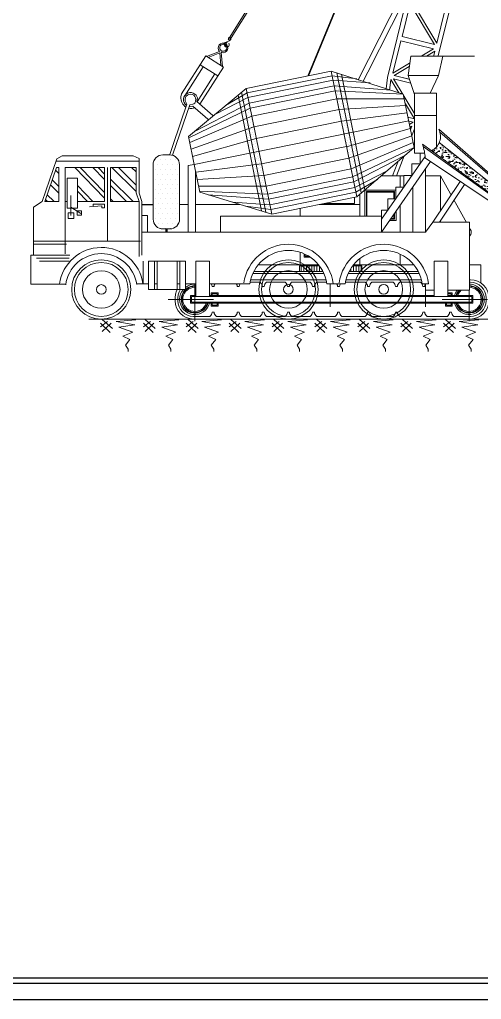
# Model space of a CAD drawing. Header units: millimetres. Extents: x -376071 to 28028791, y -269234 to 29325.
# Drawn here: x 301639 to 310253, y -216477 to -198210 of the extents above; entities that cross this region are included whole.
import ezdxf
from ezdxf.enums import TextEntityAlignment as Align

# ---------------------------------------------------------------- set-up
doc = ezdxf.new("R2010")
doc.units = ezdxf.units.MM
doc.header["$LTSCALE"] = 100
doc.set_wipeout_variables(frame=1)
doc.linetypes.add('CENTER', pattern=[50.8, 31.75, -6.35, 6.35, -6.35])
doc.linetypes.add('CONTINOUS', pattern=[0])
for name, color, linetype, lineweight in [('02. NET BAO', 7, 'CONTINOUS', 13), ('02. Net dam', 7, 'CONTINOUS', 13), ('02. net manh', 8, 'CONTINOUS', 0)]:
    doc.layers.add(name, color=color, linetype=linetype, lineweight=lineweight)
doc.styles.add('Arial 0.8', font='arial_0.ttf', dxfattribs={"width": 0.8, "height": 250})

# ---------------------------------------------------------------- blocks, each defined once
blk = doc.blocks.new('Khung A3 COR3')
at = {"ltscale": 2000}
for points in [[(420, 0), (420, 297), (0, 297), (0, 0)], [(417, 3), (417, 294), (3, 294), (3, 3)], [(365, 4), (365, 293), (4, 293), (4, 4)]]:
    blk.add_lwpolyline(points, close=True, dxfattribs=at)
at = {"style": 'Arial 0.8', "width": 0.8}
blk.add_attdef('TENBANVE_001', (387.9, 33.5), '', height=2.5, dxfattribs=at)
blk.add_attdef('SOHIEU', text='', height=2.5, dxfattribs=at).set_placement((391, 7.25), align=Align.MIDDLE_CENTER)
blk = doc.blocks.new('*U342')
at = {"layer": '02. net manh'}
for p, q in [((-198, 264), (-329, 166)), ((-132, 232), (-296, 75)), ((329, 296), (-37, 262)), ((-37, 262), (309, 199)), ((309, 199), (12, 158)), ((12, 158), (274, 61)), ((274, 61), (88, -8)), ((88, -8), (219, -70)), ((219, -70), (136, -180)), ((136, -180), (184, -256)), ((184, -256), (184, -297))]:
    blk.add_line(p, q, dxfattribs=at)
for points in [[(-148, 59), (-329, 232)], [(-107, 133), (-296, 297)]]:
    blk.add_lwpolyline(points, dxfattribs=at)
blk = doc.blocks.new('*U341')
at = {"color": 0, "linetype": 'ByBlock', "lineweight": -2, "transparency": 16777216}
for p in [(-6400, 0), (-5600, 0), (-4800, 0), (-4000, 0), (-3200, 0), (-2400, 0), (-1600, 0), (-800, 0), (0, 0)]:
    blk.add_blockref('*U342', p, dxfattribs=at)
blk = doc.blocks.new('*U310')
at = {"layer": '02. net manh'}
h = blk.add_hatch(dxfattribs=at)
h.set_pattern_fill('ANSI37', color=256, scale=1.08, style=0)
h.set_pattern_definition([(45, (-20838.07969, -33322.4676), (-0.09545941546, 0.09545941546), []), (135, (-20838.07969, -33322.4676), (-0.09545941546, -0.09545941546), [])])
h.paths.add_polyline_path([(-1730, 2375, 0.413975), (-1716, 2604, -0.167509), (-1817, 2843), (-1817, 2973), (-1846, 2973), (-1872, 2973), (-1872, 2843, 0.166919), (-1769, 2560, -0.37486), (-1816, 2461)])
h.paths.add_polyline_path([(-1816, 2461, -0.325623), (-1912, 2482, 0.383868), (-2090, 2545, -0.345642), (-2000, 2497, 0.646507), (-1730, 2375)])
at = {"lineweight": 0}
for p, q in [((-1988, 3533), (-2105, 3338)), ((-1988, 3533), (-1847, 3533)), ((-1706, 3533), (-1847, 3533)), ((-1706, 3533), (-1588, 3338)), ((-2105, 3338), (-1935, 2973)), ((-1588, 3338), (-1758, 2973)), ((-1935, 2973), (-1847, 2973)), ((-1758, 2973), (-1847, 2973))]:
    blk.add_line(p, q, dxfattribs=at)
at = {"layer": '02. NET BAO'}
for p, q in [((-1872, 2843), (-1872, 2973)), ((-1817, 2843), (-1817, 2973))]:
    blk.add_line(p, q, dxfattribs=at)
for centre, radius, start, end in [((-1408, 2851), 464, 181.0451, 218.9506), ((-1421, 2869), 397, 183.8282, 221.6445), ((-2036, 2414), 142, 28.7217, 112.7224), ((-2076, 2463), 82.6, 23.8169, 100.0862), ((-1838, 2497), 162, 180, 42.0247), ((-1849, 2537), 83.1, 221.3405, 15.6823)]:
    blk.add_arc(centre, radius, start, end, dxfattribs=at)
at = {"layer": '02. Net dam'}
for p, q in [((-918, 14532), (-1043, 14872)), ((-1339, 14596), (-1018, 12169)), ((-129, 12389), (-898, 14478)), ((1694, 5005), (-129, 12389)), ((-1018, 12169), (805, 4786)), ((5459, 5451), (5093, 5219)), ((5459, 5451), (5959, 4662)), ((5093, 5219), (5579, 4452)), ((1933, 2963), (1694, 5005)), ((805, 4786), (1506, 2963)), ((-25, 1862), (591, 2963)), ((591, 2963), (591, 1639)), ((1427, 2963), (591, 2963)), ((2263, 2374), (4741, 2374)), ((72, 1639), (-9, 1718)), ((1427, 1639), (72, 1639)), ((72, 1639), (72, 1121)), ((72, 1121), (-246, 1121)), ((-246, 1121), (-246, 747)), ((72, 1121), (1427, 1121)), ((-408, 379), (-408, 436)), ((-354, 379), (-354, 436))]:
    blk.add_line(p, q, dxfattribs=at)
at = {"layer": '02. Net dam', "linetype": 'Continuous'}
for p, q in [((-696, 14891), (4963, 5768)), ((-667, 14909), (4992, 5786)), ((-1365, 14792), (-1361, 14761)), ((-29, 815), (5713, 815)), ((6092, 436), (6092, 379)), ((-29, 0), (5713, 0))]:
    blk.add_line(p, q, dxfattribs=at)
at = {"layer": '02. Net dam'}
for points in [[(-898, 14478), (-803, 14864), (-738, 14875, 1.984807), (-874, 15006), (-1369, 15283), (-1386, 15347, 2.924165), (-1501, 15072), (-1339, 14596)], [(4988, 5790), (4989, 5803, 1.378328), (4941, 5791, 0.14046), (4974, 5761, 0.052226), (5038, 5737, -1.710555), (4974, 5671, -0.246655), (4982, 5711, 5.092194)], [(5855, 4425, 1.05359), (5684, 4658, 0.347153), (5634, 4550), (5642, 4506), (3615, 2734)], [(6558, 2374), (5847, 4449), (5884, 4517, 1.354461), (5670, 4510, 0.365923), (5724, 4449), (5787, 4435), (6501, 2374)], [(5959, 4662), (5974, 4601, -0.271297), (5868, 4386, 1.947893)], [(3725, 2675), (5723, 4410), (5789, 4402, 0.016649), (5798, 4403)], [(5680, 4373, 0.139571), (5811, 4366)]]:
    blk.add_lwpolyline(points, format="xyb", dxfattribs=at)
for points in [[(-1511, 15501), (-705, 15095)], [(3419, 2751), (1422, 6685), (1287, 6652)], [(3314, 2718), (1365, 6559), (1313, 6547)], [(4741, 2374), (6259, 2374), (6259, 1121), (4741, 1121)], [(4741, 1121), (4741, 1121), (2263, 1121)]]:
    blk.add_lwpolyline(points, dxfattribs=at)
at = {"layer": '02. Net dam', "linetype": 'Continuous'}
for points in [[(-1864, 15284), (-1864, 3533), (-1829, 3533), (-1831, 15284)], [(5698, 815), (5253, 984), (1803, 984), (484, 984), (-29, 815)]]:
    blk.add_lwpolyline(points, dxfattribs=at)
at = {"layer": '02. Net dam', "linetype": 'Continuous', "const_width": 32.5}
blk.add_lwpolyline([(4370, 2529), (-728, 14877)], dxfattribs=at)
at = {"layer": '02. Net dam'}
for points in [[(2263, 1121), (2263, 2963), (1427, 2963), (1427, 1121)], [(2374, 2529), (4715, 2529), (4715, 2392), (2374, 2392)], [(6877, 2374), (6877, 1121), (6272, 1121), (6272, 2374)], [(7021, 2374), (7021, 1121), (6902, 1121), (6902, 2374)]]:
    blk.add_lwpolyline(points, close=True, dxfattribs=at)
for centre, radius, start, end in [((-1204, 14832), 166, 13.868, 193.868), ((3484, 2360), 397, 25.1787, 154.8213), ((63, 1799), 108, 144.607, 228.4874)]:
    blk.add_arc(centre, radius, start, end, dxfattribs=at)
at = {"layer": '02. Net dam', "linetype": 'Continuous'}
for centre, start, end in [((-29, 436), 90, 180), ((5713, 436), 0, 90), ((-29, 379), 180, 270), ((5713, 379), 270, 0)]:
    blk.add_arc(centre, 379, start, end, dxfattribs=at)
at = {"layer": '02. net manh'}
for p, q in [((-865, 14165), (-1111, 14847)), ((-1293, 14802), (-1193, 14079)), ((-1193, 14079), (-990, 13957)), ((-1183, 14009), (-1142, 13707)), ((-1183, 14009), (-1019, 13910)), ((-990, 13957), (-865, 14165)), ((-841, 14099), (-943, 13929)), ((-707, 13728), (-841, 14099)), ((-1019, 13910), (-1142, 13707)), ((-1130, 13620), (-972, 13882)), ((-972, 13882), (-714, 13726)), ((-943, 13929), (-733, 13802)), ((-707, 13728), (-1130, 13623)), ((-1130, 13623), (-1130, 13620)), ((-684, 13665), (-1121, 13557)), ((-684, 13665), (-1054, 13051)), ((-1121, 13557), (-1054, 13051)), ((-1043, 12964), (-659, 13599)), ((-477, 13104), (-659, 13599)), ((-477, 13104), (-1043, 12964)), ((-447, 13042), (-1040, 12896)), ((-209, 12393), (-447, 13042)), ((-1040, 12896), (-209, 12393)), ((-1031, 12826), (-256, 12358)), ((-1031, 12826), (-950, 12211)), ((-256, 12358), (-929, 12191)), ((-234, 12269), (-907, 12102)), ((-256, 12358), (-891, 12201)), ((-234, 12269), (-741, 11429)), ((-694, 11401), (-187, 12240)), ((-21, 11567), (-187, 12240)), ((-741, 11429), (-907, 12102)), ((-21, 11567), (-694, 11401)), ((1, 11478), (-672, 11312)), ((168, 10805), (1, 11478)), ((-700, 11265), (139, 10758)), ((-534, 10591), (-700, 11265)), ((-672, 11312), (168, 10805)), ((139, 10758), (-534, 10591)), ((161, 10669), (-512, 10503)), ((161, 10669), (-346, 9829)), ((-299, 9801), (208, 10640)), ((374, 9967), (208, 10640)), ((-346, 9829), (-512, 10503)), ((374, 9967), (-299, 9801)), ((396, 9878), (-277, 9712)), ((563, 9205), (396, 9878)), ((-305, 9665), (534, 9158)), ((-139, 8992), (-305, 9665)), ((-277, 9712), (563, 9205)), ((534, 9158), (-139, 8992)), ((622, 8965), (-52, 8799)), ((788, 8292), (622, 8965)), ((-80, 8752), (760, 8245)), ((86, 8079), (-80, 8752)), ((-52, 8799), (788, 8292)), ((760, 8245), (86, 8079)), ((782, 8156), (108, 7990)), ((782, 8156), (274, 7316)), ((321, 7288), (829, 8128)), ((995, 7454), (829, 8128)), ((274, 7316), (108, 7990)), ((995, 7454), (321, 7288)), ((1017, 7365), (343, 7199)), ((1183, 6692), (1017, 7365)), ((481, 6479), (315, 7152)), ((315, 7152), (1155, 6645)), ((343, 7199), (1183, 6692)), ((1155, 6645), (481, 6479)), ((1176, 6556), (503, 6390)), ((1176, 6556), (669, 5717)), ((716, 5688), (1224, 6528)), ((1390, 5854), (1224, 6528)), ((669, 5717), (503, 6390)), ((1390, 5854), (716, 5688)), ((1412, 5765), (738, 5599)), ((1578, 5092), (1412, 5765)), ((5017, 5743), (5043, 5703)), ((710, 5552), (1550, 5045)), ((876, 4879), (710, 5552)), ((738, 5599), (1578, 5092)), ((5575, 5268), (5209, 5036)), ((5273, 5076), (5637, 4502)), ((5511, 5227), (5895, 4622)), ((1550, 5045), (876, 4879)), ((1567, 4974), (877, 4804)), ((1550, 5045), (914, 4888)), ((1567, 4974), (1105, 4209)), ((1130, 4144), (1625, 4963)), ((1625, 4963), (1704, 4286)), ((877, 4804), (1105, 4209)), ((1704, 4286), (1130, 4144)), ((1713, 4213), (1157, 4075)), ((1157, 4075), (1773, 3703)), ((1713, 4213), (1773, 3703)), ((1189, 3992), (1366, 3532)), ((1781, 3634), (1189, 3992)), ((1781, 3634), (1366, 3532)), ((1789, 3561), (1392, 3463)), ((1392, 3463), (1585, 2963)), ((1789, 3561), (1859, 2963)), ((1427, 1121), (1427, 2963)), ((3502, 2374), (3502, 1121)), ((3143, 1733), (3143, 1301)), ((3165, 1733), (3165, 1301)), ((3143, 1301), (3032, 1301))]:
    blk.add_line(p, q, dxfattribs=at)
at = {"layer": '02. net manh', "linetype": 'Continuous'}
for p, q in [((2240, 1104), (2240, 984)), ((2288, 1104), (2288, 984)), ((2342, 1104), (2342, 984)), ((2396, 1104), (2396, 984)), ((2450, 1104), (2450, 984)), ((2504, 1104), (2504, 984)), ((2558, 1104), (2558, 984)), ((2612, 1104), (2612, 984)), ((2666, 1104), (2666, 984)), ((2720, 1104), (2720, 984)), ((2775, 1104), (2775, 984)), ((2829, 1104), (2829, 984)), ((2883, 1104), (2883, 984)), ((2937, 1104), (2937, 984)), ((2991, 1104), (2991, 984)), ((3045, 1104), (3045, 984)), ((3100, 1104), (3100, 984)), ((3154, 1104), (3154, 984)), ((3208, 1104), (3208, 984)), ((3262, 1104), (3262, 984)), ((3316, 1104), (3316, 984)), ((3371, 1104), (3371, 984)), ((3425, 1104), (3425, 984)), ((3479, 1104), (3479, 984)), ((-29, 761), (316, 761)), ((363, 676), (404, 676)), ((451, 761), (871, 761)), ((918, 676), (959, 676)), ((1006, 761), (1438, 761)), ((1485, 676), (1526, 676)), ((1573, 761), (2016, 761)), ((2063, 676), (2104, 676)), ((2151, 761), (2639, 761)), ((2686, 676), (2727, 676)), ((2774, 761), (3159, 761)), ((3206, 676), (3247, 676)), ((3294, 761), (3678, 761)), ((3725, 676), (3766, 676)), ((3813, 761), (4198, 761)), ((4245, 676), (4286, 676)), ((4333, 761), (4717, 761)), ((4764, 676), (4806, 676)), ((4853, 761), (5237, 761)), ((5284, 676), (5325, 676)), ((5372, 761), (5713, 761)), ((-77, 329), (-77, 488)), ((-77, 488), (5774, 488)), ((-55, 351), (-55, 467)), ((-55, 467), (5752, 467)), ((5752, 467), (5752, 351)), ((5774, 488), (5774, 329)), ((6038, 436), (6038, 379)), ((5774, 329), (-77, 329)), ((5752, 351), (-55, 351)), ((316, 54), (-29, 54)), ((404, 139), (363, 139)), ((871, 54), (451, 54)), ((959, 139), (918, 139)), ((1438, 54), (1006, 54)), ((1526, 139), (1485, 139)), ((2016, 54), (1573, 54)), ((2104, 139), (2063, 139)), ((2639, 54), (2151, 54)), ((2727, 139), (2686, 139)), ((3159, 54), (2774, 54)), ((3247, 139), (3206, 139)), ((3678, 54), (3294, 54)), ((3766, 139), (3725, 139)), ((4198, 54), (3813, 54)), ((4286, 139), (4245, 139)), ((4717, 54), (4333, 54)), ((4806, 139), (4764, 139)), ((5237, 54), (4853, 54)), ((5325, 139), (5284, 139)), ((5713, 54), (5372, 54))]:
    blk.add_line(p, q, dxfattribs=at)
at = {"layer": '02. net manh', "linetype": 'CENTER'}
for p, q in [((0, -46), (0, 821)), ((5684, -46), (5684, 821)), ((555, 407), (-384, 407)), ((6240, 407), (5300, 407))]:
    blk.add_line(p, q, dxfattribs=at)
at = {"layer": '02. net manh'}
for points in [[(-918, 14532), (-830, 14893), (-744, 14907, 3.455735), (-827, 14942), (-1397, 15261), (-1417, 15338, 3.452721), (-1484, 15123), (-1361, 14761)], [(5138, 5520, 0.058144), (5124, 5518, -7.300134), (5171, 5545), (5171, 5545)], [(5440, 5439), (5173, 5545, 0.003182), (5171, 5545, 0.003182)]]:
    blk.add_lwpolyline(points, format="xyb", dxfattribs=at)
for points in [[(-1417, 15418), (-792, 15103)], [(5138, 5520), (5111, 5230)], [(5168, 5513), (5144, 5251)], [(5407, 5418), (5168, 5513)], [(3143, 1301), (2909, 1301), (2909, 1733), (3143, 1733)], [(3143, 1687), (2909, 1687)], [(3143, 1644), (2909, 1644)], [(3399, 1733), (3399, 1301), (3165, 1301)], [(3165, 1733), (3399, 1733)], [(3165, 1687), (3399, 1687)], [(3165, 1644), (3399, 1644)], [(3143, 1582), (2909, 1582)], [(3143, 1538), (2909, 1538)], [(3143, 1538), (2909, 1538)], [(3143, 1473), (2909, 1473)], [(3165, 1582), (3399, 1582)], [(3165, 1538), (3399, 1538)], [(3165, 1538), (3399, 1538)], [(3165, 1473), (3399, 1473)], [(3143, 1408), (2909, 1408)], [(3143, 1343), (2909, 1343)], [(3165, 1408), (3399, 1408)], [(3165, 1343), (3399, 1343)]]:
    blk.add_lwpolyline(points, dxfattribs=at)
blk.add_lwpolyline([(5141, 5551, 0.067494), (5116, 5548, -9.957373), (5142, 5561), (5141, 5551)], format="xyb", close=True, dxfattribs=at)
for points in [[(2162, 2672), (2162, 2039), (1513, 2039), (1513, 2672)], [(2129, 2640), (2129, 2071), (1546, 2071), (1546, 2640)], [(2118, 2629), (2118, 2082), (1557, 2082), (1557, 2629)], [(6866, 2363), (6866, 1131), (6283, 1131), (6283, 2363)], [(3421, 1755), (3421, 1280), (2888, 1280), (2888, 1755)]]:
    blk.add_lwpolyline(points, close=True, dxfattribs=at)
at = {"layer": '02. net manh', "linetype": 'Continuous'}
blk.add_lwpolyline([(3514, 984), (3514, 1104), (2222, 1104), (2222, 984)], close=True, dxfattribs=at)
for points in [[(5576, 815), (5245, 941), (491, 941), (110, 815)], [(348, 488), (348, 543), (490, 543)], [(370, 488), (370, 521), (468, 521)], [(468, 521), (468, 488)], [(490, 543), (490, 488)], [(5203, 488), (5203, 543), (5344, 543)], [(5224, 488), (5224, 521), (5322, 521)], [(5322, 521), (5322, 488)], [(5344, 543), (5344, 488)], [(490, 329), (490, 268), (348, 268), (348, 329)], [(468, 329), (468, 290), (370, 290), (370, 329)], [(5344, 329), (5344, 268), (5203, 268), (5203, 329)], [(5322, 329), (5322, 290), (5224, 290), (5224, 329)]]:
    blk.add_lwpolyline(points, dxfattribs=at)
for points in [[(451, 761), (871, 761, -0.419526)], [(1006, 761), (1438, 761, -0.419214)], [(1573, 761), (2016, 761, -0.418909)], [(2151, 761), (2639, 761, -0.418597)], [(2774, 761), (3159, 761, -0.418352)]]:
    blk.add_lwpolyline(points, format="xyb", dxfattribs=at)
at = {"layer": '02. net manh'}
for centre, radius in [((-1621, 15284), 92.9), ((-1204, 14832), 92.9), ((-1847, 3335), 144), ((-1847, 3335), 70.9)]:
    blk.add_circle(centre, radius, dxfattribs=at)
at = {"layer": '02. net manh', "linetype": 'Continuous'}
for centre, radius, start, end in [((-29, 436), 325, 90, 180), ((0, 407), 315, 14.8758, 345.573), ((0, 407), 283, 16.6335, 343.8711), ((0, 407), 272, 16.6335, 343.8711), ((0, 407), 250, 18.8714, 341.7058), ((260, 674), 103, 1.2004, 57.0879), ((507, 674), 103, 122.9121, 178.7996), ((815, 674), 103, 1.2004, 57.0879), ((1063, 674), 103, 122.9121, 178.7996), ((1382, 674), 103, 1.2004, 57.0879), ((1629, 674), 103, 122.9121, 178.7996), ((1959, 674), 103, 1.2004, 57.0879), ((2207, 674), 103, 122.9121, 178.7996), ((2583, 674), 103, 1.2004, 57.0879), ((2830, 674), 103, 122.9121, 178.7996), ((3102, 674), 103, 1.2004, 57.0879), ((3350, 674), 103, 122.9121, 178.7996), ((3622, 674), 103, 1.2004, 57.0879), ((3870, 674), 103, 122.9121, 178.7996), ((4142, 674), 103, 1.2004, 57.0879), ((4389, 674), 103, 122.9121, 178.7996), ((4661, 674), 103, 1.2004, 57.0879), ((4909, 674), 103, 122.9121, 178.7996), ((5181, 674), 103, 1.2004, 57.0879), ((5428, 674), 103, 122.9121, 178.7996), ((5684, 407), 315, 194.427, 165.1242), ((5684, 407), 283, 196.1289, 163.3665), ((5684, 407), 272, 196.1289, 163.3665), ((5684, 407), 250, 198.2942, 161.1286), ((5713, 436), 325, 0, 90), ((-29, 379), 325, 180, 270), ((5713, 379), 325, 270, 0), ((260, 141), 103, 302.9121, 358.7996), ((507, 141), 103, 181.2004, 237.0879), ((815, 141), 103, 302.9121, 358.7996), ((1063, 141), 103, 181.2004, 237.0879), ((1382, 141), 103, 302.9121, 358.7996), ((1629, 141), 103, 181.2004, 237.0879), ((1959, 141), 103, 302.9121, 358.7996), ((2207, 141), 103, 181.2004, 237.0879), ((2583, 141), 103, 302.9121, 358.7996), ((2830, 141), 103, 181.2004, 237.0879), ((3102, 141), 103, 302.9121, 358.7996), ((3350, 141), 103, 181.2004, 237.0879), ((3622, 141), 103, 302.9121, 358.7996), ((3870, 141), 103, 181.2004, 237.0879), ((4142, 141), 103, 302.9121, 358.7996), ((4389, 141), 103, 181.2004, 237.0879), ((4661, 141), 103, 302.9121, 358.7996), ((4909, 141), 103, 181.2004, 237.0879), ((5181, 141), 103, 302.9121, 358.7996), ((5428, 141), 103, 181.2004, 237.0879)]:
    blk.add_arc(centre, radius, start, end, dxfattribs=at)
blk = doc.blocks.new('*X59')
at = {"color": 0}
for p, q in [((409.46, 333.1), (412.31, 335.94)), ((409.46, 332.04), (413.37, 335.94)), ((409.46, 335.22), (410.19, 335.94)), ((421.94, 334.96), (422.48, 335.51)), ((410.02, 330.47), (413.61, 334.06)), ((421.94, 332.84), (423.02, 333.92)), ((411.08, 330.47), (413.61, 333)), ((421.94, 331.78), (423.29, 333.13)), ((413.2, 330.47), (413.61, 330.88)), ((422.74, 330.47), (423.82, 331.54)), ((423.81, 330.47), (424.09, 330.75))]:
    blk.add_line(p, q, dxfattribs=at)
blk = doc.blocks.new('*X62')
at = {"color": 0}
for p, q in [((528.375, 224.25), (528.375, 224.25)), ((528.75, 225), (528.75, 225)), ((529.125, 224.25), (529.125, 224.25)), ((529.5, 225), (529.5, 225)), ((529.875, 224.25), (529.875, 224.25)), ((530.25, 225), (530.25, 225)), ((530.625, 224.25), (530.625, 224.25)), ((531.375, 224.25), (531.375, 224.25)), ((528, 223.5), (528, 223.5)), ((528.375, 222.75), (528.375, 222.75)), ((528.75, 223.5), (528.75, 223.5)), ((529.125, 222.75), (529.125, 222.75)), ((529.5, 223.5), (529.5, 223.5)), ((529.875, 222.75), (529.875, 222.75)), ((530.25, 223.5), (530.25, 223.5)), ((530.625, 222.75), (530.625, 222.75)), ((531, 223.5), (531, 223.5)), ((531.375, 222.75), (531.375, 222.75)), ((528, 222), (528, 222)), ((528.375, 221.25), (528.375, 221.25)), ((528.75, 222), (528.75, 222)), ((529.125, 221.25), (529.125, 221.25)), ((529.5, 222), (529.5, 222)), ((529.875, 221.25), (529.875, 221.25)), ((530.25, 222), (530.25, 222)), ((530.625, 221.25), (530.625, 221.25)), ((531, 222), (531, 222)), ((531.375, 221.25), (531.375, 221.25)), ((528, 220.5), (528, 220.5)), ((528.375, 219.75), (528.375, 219.75)), ((528.75, 220.5), (528.75, 220.5)), ((529.125, 219.75), (529.125, 219.75)), ((529.5, 220.5), (529.5, 220.5)), ((529.875, 219.75), (529.875, 219.75)), ((530.25, 220.5), (530.25, 220.5)), ((530.625, 219.75), (530.625, 219.75)), ((531, 220.5), (531, 220.5)), ((531.375, 219.75), (531.375, 219.75)), ((528, 219), (528, 219)), ((528.375, 218.25), (528.375, 218.25)), ((528.75, 219), (528.75, 219)), ((529.125, 218.25), (529.125, 218.25)), ((529.5, 219), (529.5, 219)), ((529.875, 218.25), (529.875, 218.25)), ((530.25, 219), (530.25, 219)), ((530.625, 218.25), (530.625, 218.25)), ((531, 219), (531, 219)), ((531.375, 218.25), (531.375, 218.25)), ((528, 217.5), (528, 217.5)), ((528.375, 216.75), (528.375, 216.75)), ((528.75, 217.5), (528.75, 217.5)), ((529.125, 216.75), (529.125, 216.75)), ((529.5, 217.5), (529.5, 217.5)), ((529.875, 216.75), (529.875, 216.75)), ((530.25, 217.5), (530.25, 217.5)), ((530.625, 216.75), (530.625, 216.75)), ((531, 217.5), (531, 217.5)), ((531.375, 216.75), (531.375, 216.75)), ((528, 216), (528, 216)), ((528.375, 215.25), (528.375, 215.25)), ((528.75, 216), (528.75, 216)), ((529.125, 215.25), (529.125, 215.25)), ((529.5, 216), (529.5, 216)), ((529.875, 215.25), (529.875, 215.25)), ((530.25, 216), (530.25, 216)), ((530.625, 215.25), (530.625, 215.25)), ((531, 216), (531, 216)), ((531.375, 215.25), (531.375, 215.25)), ((528, 214.5), (528, 214.5)), ((528.75, 214.5), (528.75, 214.5)), ((529.5, 214.5), (529.5, 214.5)), ((530.25, 214.5), (530.25, 214.5)), ((531, 214.5), (531, 214.5))]:
    blk.add_line(p, q, dxfattribs=at)
blk = doc.blocks.new('*X60')
at = {"color": 0}
for p, q in [((542.0625, 228.375), (542.0625, 228.375)), ((542.4375, 228.375), (542.4375, 228.375)), ((542.8125, 228.375), (542.8125, 228.375)), ((543.1875, 228.375), (543.1875, 228.375)), ((541.875, 228), (541.875, 228)), ((541.875, 227.25), (541.875, 227.25)), ((542.0625, 227.625), (542.0625, 227.625)), ((542.0625, 226.875), (542.0625, 226.875)), ((542.25, 228), (542.25, 228)), ((542.25, 227.25), (542.25, 227.25)), ((542.4375, 227.625), (542.4375, 227.625)), ((542.4375, 226.875), (542.4375, 226.875)), ((542.625, 228), (542.625, 228)), ((542.625, 227.25), (542.625, 227.25)), ((542.8125, 227.625), (542.8125, 227.625)), ((542.8125, 226.875), (542.8125, 226.875)), ((543, 228), (543, 228)), ((543, 227.25), (543, 227.25)), ((543.1875, 227.625), (543.1875, 227.625)), ((543.1875, 226.875), (543.1875, 226.875)), ((541.875, 226.5), (541.875, 226.5)), ((541.875, 225.75), (541.875, 225.75)), ((542.0625, 226.125), (542.0625, 226.125)), ((542.0625, 225.375), (542.0625, 225.375)), ((542.25, 226.5), (542.25, 226.5)), ((542.25, 225.75), (542.25, 225.75)), ((542.4375, 226.125), (542.4375, 226.125)), ((542.4375, 225.375), (542.4375, 225.375)), ((542.625, 226.5), (542.625, 226.5)), ((542.625, 225.75), (542.625, 225.75)), ((542.8125, 226.125), (542.8125, 226.125)), ((542.8125, 225.375), (542.8125, 225.375)), ((543, 226.5), (543, 226.5)), ((543, 225.75), (543, 225.75)), ((543.1875, 226.125), (543.1875, 226.125)), ((543.1875, 225.375), (543.1875, 225.375)), ((541.875, 225), (541.875, 225)), ((541.875, 224.25), (541.875, 224.25)), ((542.0625, 224.625), (542.0625, 224.625)), ((542.0625, 223.875), (542.0625, 223.875)), ((542.25, 225), (542.25, 225)), ((542.25, 224.25), (542.25, 224.25)), ((542.4375, 224.625), (542.4375, 224.625)), ((542.4375, 223.875), (542.4375, 223.875)), ((542.625, 225), (542.625, 225)), ((542.625, 224.25), (542.625, 224.25)), ((542.8125, 224.625), (542.8125, 224.625)), ((542.8125, 223.875), (542.8125, 223.875)), ((543, 225), (543, 225)), ((543, 224.25), (543, 224.25)), ((543.1875, 224.625), (543.1875, 224.625)), ((543.1875, 223.875), (543.1875, 223.875)), ((541.875, 223.5), (541.875, 223.5)), ((541.875, 222.75), (541.875, 222.75)), ((542.0625, 223.125), (542.0625, 223.125)), ((542.0625, 222.375), (542.0625, 222.375)), ((542.25, 223.5), (542.25, 223.5)), ((542.25, 222.75), (542.25, 222.75)), ((542.4375, 223.125), (542.4375, 223.125)), ((542.4375, 222.375), (542.4375, 222.375)), ((542.625, 223.5), (542.625, 223.5)), ((542.625, 222.75), (542.625, 222.75)), ((542.8125, 223.125), (542.8125, 223.125)), ((542.8125, 222.375), (542.8125, 222.375)), ((543, 223.5), (543, 223.5)), ((543, 222.75), (543, 222.75)), ((543.1875, 223.125), (543.1875, 223.125)), ((543.1875, 222.375), (543.1875, 222.375)), ((541.875, 222), (541.875, 222)), ((541.875, 221.25), (541.875, 221.25)), ((542.0625, 221.625), (542.0625, 221.625)), ((542.0625, 220.875), (542.0625, 220.875)), ((542.25, 222), (542.25, 222)), ((542.25, 221.25), (542.25, 221.25)), ((542.4375, 221.625), (542.4375, 221.625)), ((542.4375, 220.875), (542.4375, 220.875)), ((542.625, 222), (542.625, 222)), ((542.625, 221.25), (542.625, 221.25)), ((542.8125, 221.625), (542.8125, 221.625)), ((542.8125, 220.875), (542.8125, 220.875)), ((543, 222), (543, 222)), ((543, 221.25), (543, 221.25)), ((543.1875, 221.625), (543.1875, 221.625)), ((543.1875, 220.875), (543.1875, 220.875)), ((541.875, 220.5), (541.875, 220.5)), ((541.875, 219.75), (541.875, 219.75)), ((542.0625, 220.125), (542.0625, 220.125)), ((542.0625, 219.375), (542.0625, 219.375)), ((542.25, 220.5), (542.25, 220.5)), ((542.25, 219.75), (542.25, 219.75)), ((542.4375, 220.125), (542.4375, 220.125)), ((542.4375, 219.375), (542.4375, 219.375)), ((542.625, 220.5), (542.625, 220.5)), ((542.625, 219.75), (542.625, 219.75)), ((542.8125, 220.125), (542.8125, 220.125)), ((542.8125, 219.375), (542.8125, 219.375)), ((543, 220.5), (543, 220.5)), ((543, 219.75), (543, 219.75)), ((543.1875, 220.125), (543.1875, 220.125)), ((543.1875, 219.375), (543.1875, 219.375)), ((541.875, 219), (541.875, 219)), ((541.875, 218.25), (541.875, 218.25)), ((542.0625, 218.625), (542.0625, 218.625)), ((542.0625, 217.875), (542.0625, 217.875)), ((542.25, 219), (542.25, 219)), ((542.25, 218.25), (542.25, 218.25)), ((542.4375, 218.625), (542.4375, 218.625)), ((542.4375, 217.875), (542.4375, 217.875)), ((542.625, 219), (542.625, 219)), ((542.625, 218.25), (542.625, 218.25)), ((542.8125, 218.625), (542.8125, 218.625)), ((542.8125, 217.875), (542.8125, 217.875)), ((543, 219), (543, 219)), ((543, 218.25), (543, 218.25)), ((543.1875, 218.625), (543.1875, 218.625)), ((543.1875, 217.875), (543.1875, 217.875)), ((541.875, 217.5), (541.875, 217.5)), ((541.875, 216.75), (541.875, 216.75)), ((542.0625, 217.125), (542.0625, 217.125)), ((542.0625, 216.375), (542.0625, 216.375)), ((542.25, 217.5), (542.25, 217.5)), ((542.25, 216.75), (542.25, 216.75)), ((542.4375, 217.125), (542.4375, 217.125)), ((542.4375, 216.375), (542.4375, 216.375)), ((542.625, 217.5), (542.625, 217.5)), ((542.625, 216.75), (542.625, 216.75)), ((542.8125, 217.125), (542.8125, 217.125)), ((542.8125, 216.375), (542.8125, 216.375)), ((543, 217.5), (543, 217.5)), ((543, 216.75), (543, 216.75)), ((543.1875, 217.125), (543.1875, 217.125)), ((543.1875, 216.375), (543.1875, 216.375)), ((541.875, 216), (541.875, 216)), ((541.875, 215.25), (541.875, 215.25)), ((542.0625, 215.625), (542.0625, 215.625)), ((542.0625, 214.875), (542.0625, 214.875)), ((542.25, 216), (542.25, 216)), ((542.25, 215.25), (542.25, 215.25)), ((542.4375, 215.625), (542.4375, 215.625)), ((542.4375, 214.875), (542.4375, 214.875)), ((542.625, 216), (542.625, 216)), ((542.625, 215.25), (542.625, 215.25)), ((542.8125, 215.625), (542.8125, 215.625)), ((542.8125, 214.875), (542.8125, 214.875)), ((543, 216), (543, 216)), ((543, 215.25), (543, 215.25)), ((543.1875, 215.625), (543.1875, 215.625)), ((543.1875, 214.875), (543.1875, 214.875)), ((541.875, 214.5), (541.875, 214.5)), ((541.875, 213.75), (541.875, 213.75)), ((542.0625, 214.125), (542.0625, 214.125)), ((542.0625, 213.375), (542.0625, 213.375)), ((542.25, 214.5), (542.25, 214.5)), ((542.25, 213.75), (542.25, 213.75)), ((542.4375, 214.125), (542.4375, 214.125)), ((542.4375, 213.375), (542.4375, 213.375)), ((542.625, 214.5), (542.625, 214.5)), ((542.625, 213.75), (542.625, 213.75)), ((542.8125, 214.125), (542.8125, 214.125)), ((542.8125, 213.375), (542.8125, 213.375)), ((543, 214.5), (543, 214.5)), ((543, 213.75), (543, 213.75)), ((543.1875, 214.125), (543.1875, 214.125)), ((543.1875, 213.375), (543.1875, 213.375)), ((541.875, 213), (541.875, 213)), ((541.875, 212.25), (541.875, 212.25)), ((542.0625, 212.625), (542.0625, 212.625)), ((542.0625, 211.875), (542.0625, 211.875)), ((542.25, 213), (542.25, 213)), ((542.25, 212.25), (542.25, 212.25)), ((542.4375, 212.625), (542.4375, 212.625)), ((542.4375, 211.875), (542.4375, 211.875)), ((542.625, 213), (542.625, 213)), ((542.625, 212.25), (542.625, 212.25)), ((542.8125, 212.625), (542.8125, 212.625)), ((542.8125, 211.875), (542.8125, 211.875)), ((543, 213), (543, 213)), ((543, 212.25), (543, 212.25)), ((543.1875, 212.625), (543.1875, 212.625)), ((543.1875, 211.875), (543.1875, 211.875)), ((541.875, 211.5), (541.875, 211.5)), ((541.875, 210.75), (541.875, 210.75)), ((542.0625, 211.125), (542.0625, 211.125)), ((542.25, 211.5), (542.25, 211.5)), ((542.25, 210.75), (542.25, 210.75)), ((542.4375, 211.125), (542.4375, 211.125)), ((542.625, 211.5), (542.625, 211.5)), ((542.625, 210.75), (542.625, 210.75)), ((542.8125, 211.125), (542.8125, 211.125)), ((543, 211.5), (543, 211.5)), ((543, 210.75), (543, 210.75)), ((543.1875, 211.125), (543.1875, 211.125))]:
    blk.add_line(p, q, dxfattribs=at)
blk = doc.blocks.new('*X61')
at = {"color": 0}
for p, q in [((556.6875, 228.375), (556.6875, 228.375)), ((557.0625, 228.375), (557.0625, 228.375)), ((557.4375, 228.375), (557.4375, 228.375)), ((557.8125, 228.375), (557.8125, 228.375)), ((556.6875, 227.625), (556.6875, 227.625)), ((556.6875, 226.875), (556.6875, 226.875)), ((556.875, 228), (556.875, 228)), ((556.875, 227.25), (556.875, 227.25)), ((557.0625, 227.625), (557.0625, 227.625)), ((557.0625, 226.875), (557.0625, 226.875)), ((557.25, 228), (557.25, 228)), ((557.25, 227.25), (557.25, 227.25)), ((557.4375, 227.625), (557.4375, 227.625)), ((557.4375, 226.875), (557.4375, 226.875)), ((557.625, 228), (557.625, 228)), ((557.625, 227.25), (557.625, 227.25)), ((557.8125, 227.625), (557.8125, 227.625)), ((557.8125, 226.875), (557.8125, 226.875)), ((556.6875, 226.125), (556.6875, 226.125)), ((556.6875, 225.375), (556.6875, 225.375)), ((556.875, 226.5), (556.875, 226.5)), ((556.875, 225.75), (556.875, 225.75)), ((557.0625, 226.125), (557.0625, 226.125)), ((557.0625, 225.375), (557.0625, 225.375)), ((557.25, 226.5), (557.25, 226.5)), ((557.25, 225.75), (557.25, 225.75)), ((557.4375, 226.125), (557.4375, 226.125)), ((557.4375, 225.375), (557.4375, 225.375)), ((557.625, 226.5), (557.625, 226.5)), ((557.625, 225.75), (557.625, 225.75)), ((557.8125, 226.125), (557.8125, 226.125)), ((557.8125, 225.375), (557.8125, 225.375)), ((556.6875, 224.625), (556.6875, 224.625)), ((556.6875, 223.875), (556.6875, 223.875)), ((556.875, 225), (556.875, 225)), ((556.875, 224.25), (556.875, 224.25)), ((557.0625, 224.625), (557.0625, 224.625)), ((557.0625, 223.875), (557.0625, 223.875)), ((557.25, 225), (557.25, 225)), ((557.25, 224.25), (557.25, 224.25)), ((557.4375, 224.625), (557.4375, 224.625)), ((557.4375, 223.875), (557.4375, 223.875)), ((557.625, 225), (557.625, 225)), ((557.625, 224.25), (557.625, 224.25)), ((557.8125, 224.625), (557.8125, 224.625)), ((557.8125, 223.875), (557.8125, 223.875)), ((556.6875, 223.125), (556.6875, 223.125)), ((556.6875, 222.375), (556.6875, 222.375)), ((556.875, 223.5), (556.875, 223.5)), ((556.875, 222.75), (556.875, 222.75)), ((557.0625, 223.125), (557.0625, 223.125)), ((557.0625, 222.375), (557.0625, 222.375)), ((557.25, 223.5), (557.25, 223.5)), ((557.25, 222.75), (557.25, 222.75)), ((557.4375, 223.125), (557.4375, 223.125)), ((557.4375, 222.375), (557.4375, 222.375)), ((557.625, 223.5), (557.625, 223.5)), ((557.625, 222.75), (557.625, 222.75)), ((557.8125, 223.125), (557.8125, 223.125)), ((557.8125, 222.375), (557.8125, 222.375)), ((556.6875, 221.625), (556.6875, 221.625)), ((556.6875, 220.875), (556.6875, 220.875)), ((556.875, 222), (556.875, 222)), ((556.875, 221.25), (556.875, 221.25)), ((557.0625, 221.625), (557.0625, 221.625)), ((557.0625, 220.875), (557.0625, 220.875)), ((557.25, 222), (557.25, 222)), ((557.25, 221.25), (557.25, 221.25)), ((557.4375, 221.625), (557.4375, 221.625)), ((557.4375, 220.875), (557.4375, 220.875)), ((557.625, 222), (557.625, 222)), ((557.625, 221.25), (557.625, 221.25)), ((557.8125, 221.625), (557.8125, 221.625)), ((557.8125, 220.875), (557.8125, 220.875)), ((556.6875, 220.125), (556.6875, 220.125)), ((556.6875, 219.375), (556.6875, 219.375)), ((556.875, 220.5), (556.875, 220.5)), ((556.875, 219.75), (556.875, 219.75)), ((557.0625, 220.125), (557.0625, 220.125)), ((557.0625, 219.375), (557.0625, 219.375)), ((557.25, 220.5), (557.25, 220.5)), ((557.25, 219.75), (557.25, 219.75)), ((557.4375, 220.125), (557.4375, 220.125)), ((557.4375, 219.375), (557.4375, 219.375)), ((557.625, 220.5), (557.625, 220.5)), ((557.625, 219.75), (557.625, 219.75)), ((557.8125, 220.125), (557.8125, 220.125)), ((557.8125, 219.375), (557.8125, 219.375)), ((556.6875, 218.625), (556.6875, 218.625)), ((556.6875, 217.875), (556.6875, 217.875)), ((556.875, 219), (556.875, 219)), ((556.875, 218.25), (556.875, 218.25)), ((557.0625, 218.625), (557.0625, 218.625)), ((557.0625, 217.875), (557.0625, 217.875)), ((557.25, 219), (557.25, 219)), ((557.25, 218.25), (557.25, 218.25)), ((557.4375, 218.625), (557.4375, 218.625)), ((557.4375, 217.875), (557.4375, 217.875)), ((557.625, 219), (557.625, 219)), ((557.625, 218.25), (557.625, 218.25)), ((557.8125, 218.625), (557.8125, 218.625)), ((557.8125, 217.875), (557.8125, 217.875)), ((556.6875, 217.125), (556.6875, 217.125)), ((556.6875, 216.375), (556.6875, 216.375)), ((556.875, 217.5), (556.875, 217.5)), ((556.875, 216.75), (556.875, 216.75)), ((557.0625, 217.125), (557.0625, 217.125)), ((557.0625, 216.375), (557.0625, 216.375)), ((557.25, 217.5), (557.25, 217.5)), ((557.25, 216.75), (557.25, 216.75)), ((557.4375, 217.125), (557.4375, 217.125)), ((557.4375, 216.375), (557.4375, 216.375)), ((557.625, 217.5), (557.625, 217.5)), ((557.625, 216.75), (557.625, 216.75)), ((557.8125, 217.125), (557.8125, 217.125)), ((557.8125, 216.375), (557.8125, 216.375)), ((556.6875, 215.625), (556.6875, 215.625)), ((556.6875, 214.875), (556.6875, 214.875)), ((556.875, 216), (556.875, 216)), ((556.875, 215.25), (556.875, 215.25)), ((557.0625, 215.625), (557.0625, 215.625)), ((557.0625, 214.875), (557.0625, 214.875)), ((557.25, 216), (557.25, 216)), ((557.25, 215.25), (557.25, 215.25)), ((557.4375, 215.625), (557.4375, 215.625)), ((557.4375, 214.875), (557.4375, 214.875)), ((557.625, 216), (557.625, 216)), ((557.625, 215.25), (557.625, 215.25)), ((557.8125, 215.625), (557.8125, 215.625)), ((557.8125, 214.875), (557.8125, 214.875)), ((556.6875, 214.125), (556.6875, 214.125)), ((556.6875, 213.375), (556.6875, 213.375)), ((556.875, 214.5), (556.875, 214.5)), ((556.875, 213.75), (556.875, 213.75)), ((557.0625, 214.125), (557.0625, 214.125)), ((557.0625, 213.375), (557.0625, 213.375)), ((557.25, 214.5), (557.25, 214.5)), ((557.25, 213.75), (557.25, 213.75)), ((557.4375, 214.125), (557.4375, 214.125)), ((557.4375, 213.375), (557.4375, 213.375)), ((557.625, 214.5), (557.625, 214.5)), ((557.625, 213.75), (557.625, 213.75)), ((557.8125, 214.125), (557.8125, 214.125)), ((557.8125, 213.375), (557.8125, 213.375)), ((556.6875, 212.625), (556.6875, 212.625)), ((556.6875, 211.875), (556.6875, 211.875)), ((556.875, 213), (556.875, 213)), ((556.875, 212.25), (556.875, 212.25)), ((557.0625, 212.625), (557.0625, 212.625)), ((557.0625, 211.875), (557.0625, 211.875)), ((557.25, 213), (557.25, 213)), ((557.25, 212.25), (557.25, 212.25)), ((557.4375, 212.625), (557.4375, 212.625)), ((557.4375, 211.875), (557.4375, 211.875)), ((557.625, 213), (557.625, 213)), ((557.625, 212.25), (557.625, 212.25)), ((557.8125, 212.625), (557.8125, 212.625)), ((557.8125, 211.875), (557.8125, 211.875)), ((556.6875, 211.125), (556.6875, 211.125)), ((556.875, 211.5), (556.875, 211.5)), ((556.875, 210.75), (556.875, 210.75)), ((557.0625, 211.125), (557.0625, 211.125)), ((557.25, 211.5), (557.25, 211.5)), ((557.25, 210.75), (557.25, 210.75)), ((557.4375, 211.125), (557.4375, 211.125)), ((557.625, 211.5), (557.625, 211.5)), ((557.625, 210.75), (557.625, 210.75)), ((557.8125, 211.125), (557.8125, 211.125))]:
    blk.add_line(p, q, dxfattribs=at)
blk = doc.blocks.new('Concrete truck')
at = {"lineweight": 0}
for points in [[(-1101, 4901), (-508, 4901), (-455, 4538), (-576, 4184), (-576, 3094), (-677, 3094), (-677, 2894), (-526, 2894), (-526, 2677), (-375, 2677), (-375, 2460), (-225, 2460), (-225, 2243), (-74, 2243), (-74, 2027), (42, 2027), (42, 1620), (-540, 2458), (-540, 1620), (-781, 1620), (-781, 2804), (-872, 2935), (-1423, 2566), (-916, 1808), (-1038, 1808), (-1508, 2510), (-3160, 1400), (-3334, 1520), (-1025, 3537), (-1047, 3481), (-1056, 3436), (-1058, 3403), (-1053, 3352), (-1042, 3308), (-1034, 3288), (-1014, 3249), (-993, 3220), (-983, 3208), (-983, 4209), (-864, 4209), (-1021, 4538)], [(3992, 3060), (3978, 3060), (3968, 3059), (3956, 3057), (3942, 3053), (3930, 3049), (3918, 3044), (3901, 3036), (3885, 3025), (3877, 3019), (3869, 3012), (3864, 3007), (3855, 2997), (3847, 2988), (3839, 2977), (3832, 2965), (3826, 2953), (3821, 2939), (3815, 2921), (3813, 2910), (3810, 2889), (3810, 2878), (3809, 1862), (3812, 1829), (3818, 1807), (3824, 1790), (3829, 1778), (3835, 1767), (3849, 1748), (3868, 1727), (3888, 1712), (3908, 1700), (3923, 1693), (3942, 1686), (3965, 1681), (3991, 1679), (4118, 1679), (4149, 1682), (4171, 1687), (4197, 1697), (4208, 1702), (4224, 1713), (4237, 1723), (4247, 1732), (4261, 1748), (4270, 1759), (4278, 1773), (4285, 1788), (4292, 1806), (4297, 1826), (4300, 1840), (4301, 1861), (4302, 2878), (4300, 2902), (4297, 2919), (4292, 2937), (4284, 2957), (4278, 2969), (4270, 2981), (4262, 2991), (4249, 3007), (4235, 3019), (4221, 3030), (4207, 3038), (4192, 3045), (4170, 3053), (4154, 3057), (4135, 3059), (4120, 3060)], [(3536, 2883), (3510, 2755), (3510, 1620), (3651, 1620), (3651, 2860)]]:
    blk.add_wipeout(points, dxfattribs=at)
at = {"layer": '02. Net dam'}
for p, q in [((-1101, 4901), (-1694, 4901)), ((-1101, 4901), (-1021, 4538)), ((-508, 4901), (-1101, 4901)), ((-864, 4209), (-1021, 4538)), ((-983, 3208), (-983, 4209))]:
    blk.add_line(p, q, dxfattribs=at)
blk.add_arc((-766, 3403), 292, 152.7412, 245.3795, dxfattribs=at)
at = {"lineweight": 0}
blk.add_wipeout([(-781, 659), (-781, 541), (-941, 541), (-941, 422), (-1194, 422), (-1194, 541), (-1598, 541), (-1598, 1808), (-916, 1808), (-781, 1620), (42, 1620), (42, 1917), (3045, 1919), (3045, 1620), (4406, 1620), (4406, 1928), (4514, 1928), (4514, 2194), (4564, 2346), (4564, 2992), (4673, 3041), (5997, 3041), (6100, 2988), (6373, 2194), (6531, 2086), (6531, 1189), (6580, 1189), (6580, 650), (5929, 650), (5916, 716), (5900, 767), (5885, 807), (5868, 845), (5855, 870), (5839, 898), (5820, 928), (5794, 963), (5771, 991), (5737, 1027), (5710, 1052), (5672, 1083), (5631, 1112), (5583, 1140), (5532, 1164), (5486, 1182), (5434, 1198), (5394, 1207), (5349, 1214), (5315, 1217), (5291, 1218), (5239, 1218), (5196, 1215), (5127, 1203), (5087, 1193), (5041, 1179), (4981, 1153), (4918, 1119), (4878, 1092), (4837, 1061), (4808, 1035), (4782, 1009), (4749, 970), (4749, 970), (4718, 929), (4706, 910), (4681, 867), (4661, 829), (4642, 783), (4623, 721), (4615, 686), (4609, 659), (4387, 659), (4387, 550), (3696, 550), (3696, 659), (3506, 659), (3506, 422), (3253, 422), (3253, 659), (2496, 659), (2487, 707), (2473, 762), (2457, 809), (2442, 846), (2424, 885), (2409, 912), (2385, 951), (2363, 983), (2341, 1011), (2316, 1040), (2292, 1065), (2270, 1086), (2246, 1108), (2227, 1123), (2199, 1144), (2167, 1165), (2113, 1196), (2080, 1212), (2027, 1234), (1991, 1246), (1914, 1265), (1870, 1272), (1810, 1277), (1758, 1278), (1716, 1275), (1660, 1268), (1608, 1258), (1575, 1249), (1537, 1237), (1490, 1218), (1446, 1197), (1400, 1172), (1338, 1129), (1304, 1102), (1271, 1071), (1245, 1045), (1213, 1007), (1185, 970), (1168, 944), (1147, 911), (1127, 872), (1109, 832), (1088, 776), (1077, 738), (1068, 700), (1061, 659), (718, 659), (711, 696), (696, 758), (687, 787), (671, 829), (658, 859), (637, 900), (614, 939), (591, 973), (555, 1020), (538, 1039), (511, 1068), (485, 1092), (457, 1116), (442, 1128), (411, 1150), (348, 1189), (304, 1211), (277, 1223), (221, 1244), (148, 1263), (112, 1269), (32, 1277), (-22, 1278), (-82, 1273), (-148, 1263), (-194, 1252), (-243, 1236), (-288, 1219), (-343, 1192), (-381, 1170), (-447, 1124), (-477, 1100), (-519, 1059), (-556, 1018), (-585, 982), (-616, 936), (-646, 884), (-672, 825), (-692, 772), (-707, 717), (-713, 686), (-718, 659)], dxfattribs=at)
at = {"layer": '02. net manh'}
h = blk.add_hatch(dxfattribs=at)
h.set_pattern_fill('AR-CONC', color=256, scale=21.6, style=0)
h.set_pattern_definition([(50, (-163157.74, -27381.59), (154.9282, -13.55446), [16.2, -178.2]), (355, (-163157.74, -27381.59), (-29.97029, 162.4735), [12.96, -142.56]), (100.4514, (-163144.83, -27382.72), (124.95803, 148.91894), [13.76788, -151.4467]), (46.1842, (-163157.74, -27338.39), (230.52407, -35.7521), [24.3, -267.3]), (96.6356, (-163138.53, -27341.37), (201.88714, 210.40946), [20.65182, -227.17]), (351.1842, (-163157.74, -27338.4), (201.88698, 210.40962), [19.44, -213.84]), (21, (-163136.14, -27349.19), (128.93192, -86.96568), [16.2, -178.2]), (326, (-163136.14, -27349.19), (52.55611, 156.63241), [12.96, -142.56]), (71.4514, (-163125.39, -27356.44), (181.48809, 69.66659), [13.76788, -151.4467]), (37.5, (-163157.737, -27381.59), (2.626529, 71.905072), [0, -140.832, 0, -144.72, 0, -143.1]), (7.5, (-163157.74, -27381.59), (56.82302, 85.19293), [0, -82.512, 0, -137.592, 0, -54.54]), (327.5, (-163205.905, -27381.59), (115.305646, -4.871852), [0, -54, 0, -168.48, 0, -223.56]), (317.5, (-163227.5, -27381.59), (125.96821, 21.622676), [0, -70.2, 0, -111.888, 0, -158.76])])
h.paths.add_polyline_path([(-887, 3138, -0.186435), (-1034, 3288), (-3317, 1485, 0.38871), (-3101, 1415), (-3110, 1525)])
at = {"lineweight": 0}
blk.add_line((4514, 1928), (4514, 1620), dxfattribs=at)
at = {"layer": '02. Net dam'}
for p, q in [((-1025, 3537), (-3334, 1520)), ((-723, 3257), (-3193, 1466)), ((-776, 3002), (-3160, 1400)), ((-677, 2894), (-677, 3094)), ((4673, 3041), (4564, 2992)), ((4564, 2992), (4564, 2346)), ((4564, 2992), (4564, 2945)), ((5997, 3041), (4673, 3041)), ((6100, 2988), (5997, 3041)), ((6373, 2194), (6100, 2988)), ((-781, 1620), (-781, 2804)), ((-916, 1808), (-1423, 2567)), ((-1038, 1808), (-1508, 2510)), ((4564, 2346), (4514, 2194)), ((4514, 2194), (4514, 1928)), ((4514, 1928), (4406, 1928)), ((4406, 1928), (4406, 1620)), ((4406, 1620), (-781, 1620)), ((-1194, 1077), (-1194, 422)), ((-941, 1077), (-1194, 1077)), ((-941, 422), (-941, 1077)), ((3253, 1077), (3253, 422)), ((3506, 1077), (3253, 1077)), ((3506, 422), (3506, 1077)), ((3696, 1081), (3696, 550)), ((4387, 1081), (3696, 1081)), ((4387, 550), (4387, 1081)), ((-834, 659), (-718, 659)), ((-781, 659), (-781, 225)), ((718, 659), (1061, 659)), ((944, 659), (1061, 659)), ((998, 659), (998, 225)), ((2496, 659), (3253, 659)), ((3506, 659), (3696, 659)), ((3696, 550), (4387, 550)), ((4387, 659), (4609, 659)), ((-1194, 422), (-941, 422)), ((3253, 422), (3506, 422))]:
    blk.add_line(p, q, dxfattribs=at)
blk.add_lwpolyline([(4302, 2877), (4301, 1861, -0.414214), (4118, 1679), (3991, 1679, -0.414214), (3809, 1862), (3810, 2878, -0.414214), (3993, 3060), (4120, 3060, -0.414214)], format="xyb", close=True, dxfattribs=at)
for points in [[(5929, 650), (6580, 650), (6580, 1189), (6531, 1189), (6531, 2086), (6373, 2194)], [(-1598, 1808), (-916, 1808), (-781, 1620)], [(-1598, 1808), (-1598, 541), (-1194, 541)], [(-941, 541), (-781, 541)]]:
    blk.add_lwpolyline(points, dxfattribs=at)
for centre in [(0, 552), (1778, 552), (5269, 551)]:
    blk.add_circle(centre, 552, dxfattribs=at)
for centre, radius, start, end in [((362, 2909), 1141, 162.2449, 175.3509), ((0, 552), 841, 8.4437, 172.7229), ((1778, 552), 841, 8.4437, 172.7229), ((5269, 551), 783, 7.2547, 172.0587), ((0, 552), 726, 8.4437, 171.5563), ((1778, 552), 726, 8.4437, 171.5563), ((5269, 551), 668, 7.2547, 172.0587)]:
    blk.add_arc(centre, radius, start, end, dxfattribs=at)
at = {"layer": '02. net manh'}
for p, q in [((-1047, 3481), (-3320, 1504)), ((-1034, 3288), (-3316, 1486)), ((-737, 3216), (-3175, 1462)), ((4564, 2945), (6115, 2945)), ((4619, 2827), (5098, 2827)), ((5150, 2827), (5150, 1450)), ((5206, 2701), (5328, 2827)), ((5206, 2359), (5660, 2827)), ((5206, 2256), (5759, 2827)), ((5206, 2599), (5428, 2827)), ((6060, 2194), (6060, 2827)), ((6106, 2827), (6060, 2827)), ((6106, 2827), (6320, 2194)), ((5712, 2629), (5712, 2067)), ((5907, 2629), (5712, 2629)), ((5907, 2067), (5907, 2629)), ((5427, 2194), (5712, 2488)), ((5527, 2194), (5712, 2386)), ((4564, 2194), (4564, 1165)), ((5098, 2194), (4564, 2194)), ((5839, 2303), (5839, 1928)), ((5907, 2194), (5944, 2194)), ((5944, 2194), (5944, 1214)), ((6320, 2194), (6060, 2194)), ((5206, 2139), (5206, 2111)), ((5417, 2139), (5206, 2139)), ((5206, 2111), (5206, 2076)), ((5206, 2076), (5256, 2076)), ((5256, 2076), (5256, 2111)), ((5256, 2111), (5486, 2089)), ((5417, 2111), (5417, 2139)), ((5637, 2018), (5637, 1937)), ((5721, 2018), (5637, 2018)), ((5839, 2086), (5653, 1965)), ((5712, 2067), (5907, 2067)), ((5721, 1937), (5721, 2018)), ((5637, 1937), (5721, 1937)), ((5889, 1977), (5783, 1977)), ((5783, 1977), (5783, 1872)), ((5783, 1872), (5889, 1872)), ((5839, 1928), (5839, 1980)), ((5889, 1872), (5889, 1977)), ((4406, 1620), (4514, 1620)), ((4514, 1620), (4514, 1189)), ((6531, 1450), (4539, 1450)), ((6531, 1397), (5920, 1397)), ((5853, 1189), (6531, 1189)), ((6580, 1189), (5853, 1189)), ((6478, 1134), (5870, 1134)), ((3804, 1081), (3804, 550)), ((3854, 1081), (3854, 550)), ((4229, 1081), (4229, 550)), ((4279, 1081), (4279, 550)), ((4489, 659), (4489, 1081)), ((6422, 1081), (5870, 1081)), ((3804, 659), (3854, 659)), ((4229, 659), (4279, 659))]:
    blk.add_line(p, q, dxfattribs=at)
for points in [[(4564, 2194), (4619, 2351), (4619, 2827)], [(5098, 2194), (5098, 2827)], [(5712, 2194), (5206, 2194), (5206, 2827), (5944, 2827), (5944, 2194)]]:
    blk.add_lwpolyline(points, dxfattribs=at)
for centre, radius in [((0, 552), 502), ((1778, 552), 502), ((5269, 551), 502), ((0, 552), 350), ((1778, 552), 350), ((5269, 551), 350), ((0, 552), 90.2), ((1778, 552), 90.2), ((5269, 551), 90.2)]:
    blk.add_circle(centre, radius, dxfattribs=at)
at = {"layer": '02. net manh', "xscale": 121.6312442486971, "yscale": 121.6312442486971, "zscale": 121.6312442486971, "rotation": 179.9472156953138}
blk.add_blockref('*X62', (68502, 29002), dxfattribs=at)
at = {"layer": '02. net manh', "xscale": 115.5496820362285, "yscale": 115.5496820362285, "zscale": 115.5496820362285}
blk.add_blockref('*X59', (-42695, -35991), dxfattribs=at)
at = {"lineweight": 0}
blk.add_wipeout([(3536, 2883), (3430, 2364), (2090, 1958), (504, 2281), (-566, 3200), (-364, 4195), (981, 4623), (2567, 4300), (3642, 3403)], dxfattribs=at)
at = {"layer": '02. Net dam'}
for p, q in [((-455, 4538), (-508, 4901)), ((419, 2352), (874, 4591)), ((504, 2281), (980, 4623)), ((-1021, 4538), (-455, 4538)), ((-455, 4538), (-576, 4184)), ((352, 2408), (791, 4566)), ((-983, 4209), (-576, 4209)), ((-576, 4209), (-576, 3094)), ((2090, 1958), (2567, 4300)), ((2197, 1991), (2652, 4229)), ((2279, 2015), (2718, 4173)), ((-983, 3793), (-576, 3793)), ((42, 1620), (-872, 2935)), ((42, 1860), (-773, 3032)), ((-576, 3094), (-764, 3094)), ((-677, 2894), (-526, 2894)), ((-526, 2677), (-526, 2894)), ((3510, 1620), (3510, 2755)), ((3651, 2860), (3536, 2883)), ((3651, 1620), (3651, 2860)), ((-526, 2677), (-375, 2677)), ((-375, 2460), (-375, 2677)), ((-540, 1620), (-540, 2458)), ((-375, 2460), (-225, 2460)), ((-225, 2243), (-225, 2460)), ((-225, 2243), (-74, 2243)), ((-74, 2027), (-74, 2243)), ((-74, 2027), (42, 2027)), ((42, 1917), (42, 2027)), ((3045, 1919), (42, 1917))]:
    blk.add_line(p, q, dxfattribs=at)
blk.add_lwpolyline([(3536, 2883), (3430, 2364), (2090, 1958), (504, 2281), (-566, 3200), (-364, 4195), (981, 4623), (2567, 4300), (3642, 3403)], close=True, dxfattribs=at)
for points in [[(42, 1620), (42, 1919)], [(3045, 1919), (3045, 1620)]]:
    blk.add_lwpolyline(points, dxfattribs=at)
at = {"layer": '02. net manh'}
for p, q in [((255, 4403), (946, 4453)), ((499, 4477), (963, 4536)), ((500, 4477), (963, 4536)), ((2532, 4131), (946, 4454)), ((2549, 4214), (963, 4536)), ((-364, 4195), (905, 4252)), ((-130, 4269), (924, 4346)), ((2491, 3929), (905, 4252)), ((2511, 4023), (924, 4346)), ((2953, 3978), (2549, 4214)), ((-383, 4102), (875, 4102)), ((2461, 3779), (874, 4102)), ((3520, 3505), (2511, 4023)), ((3149, 3814), (2532, 4131)), ((-435, 3846), (791, 3690)), ((-407, 3979), (835, 3906)), ((2421, 3583), (834, 3906)), ((3637, 3381), (2491, 3929)), ((3536, 2883), (-465, 3698)), ((2377, 3367), (791, 3690)), ((3618, 3288), (2461, 3779)), ((-495, 3549), (694, 3213)), ((3593, 3165), (2421, 3583)), ((-547, 3293), (610, 2801)), ((-522, 3416), (650, 2998)), ((3566, 3032), (2377, 3367)), ((-566, 3200), (580, 2652)), ((2280, 2891), (694, 3214)), ((-380, 3041), (561, 2558)), ((2236, 2675), (650, 2998)), ((-78, 2767), (539, 2450)), ((2196, 2479), (610, 2802)), ((3506, 2735), (2280, 2891)), ((118, 2603), (521, 2367)), ((119, 2603), (522, 2367)), ((2147, 2235), (560, 2558)), ((2166, 2329), (579, 2652)), ((3479, 2602), (2236, 2675)), ((2125, 2128), (538, 2450)), ((3435, 2386), (2166, 2329)), ((3454, 2479), (2196, 2479)), ((2108, 2045), (521, 2367)), ((3278, 2318), (2147, 2235)), ((2571, 2104), (2108, 2045)), ((2816, 2178), (2125, 2128))]:
    blk.add_line(p, q, dxfattribs=at)
at = {"layer": '02. net manh', "xscale": 121.6312442486766, "yscale": 121.6312442486766, "zscale": 121.6312442486766, "rotation": 168.4990935971161}
for name in ['*X61', '*X60']:
    blk.add_blockref(name, (72397, 16111), dxfattribs=at)

msp = doc.modelspace()

# ---------------------------------------------------------------- linework, layer by layer
at = {"layer": '02. Net dam'}
msp.add_line((302931.8, -203792.8, -1409.8), (315468, -203792.8, -1409.8), dxfattribs=at)

# ---------------------------------------------------------------- block references
at = {"xscale": 100, "yscale": 100, "zscale": 100}
msp.add_blockref('Khung A3 COR3', (279467.5, -216477.2, -881.1), dxfattribs=at)
at = {"lineweight": 0, "xscale": -0.9, "yscale": 0.9, "zscale": 0.9}
msp.add_blockref('*U310', (310023.6, -203792.8, -1409.8), dxfattribs=at)
at = {"lineweight": 0}
msp.add_blockref('*U341', (309877.5, -204101.5, -1938.5), dxfattribs=at)

# ---------------------------------------------------------------- next in the draw order: block references
at = {"layer": '02. Net dam', "lineweight": 0, "xscale": -1}
msp.add_blockref('Concrete truck', (308431.4, -203792.8, -1409.8), dxfattribs=at)

doc.saveas('drawing.dxf')
